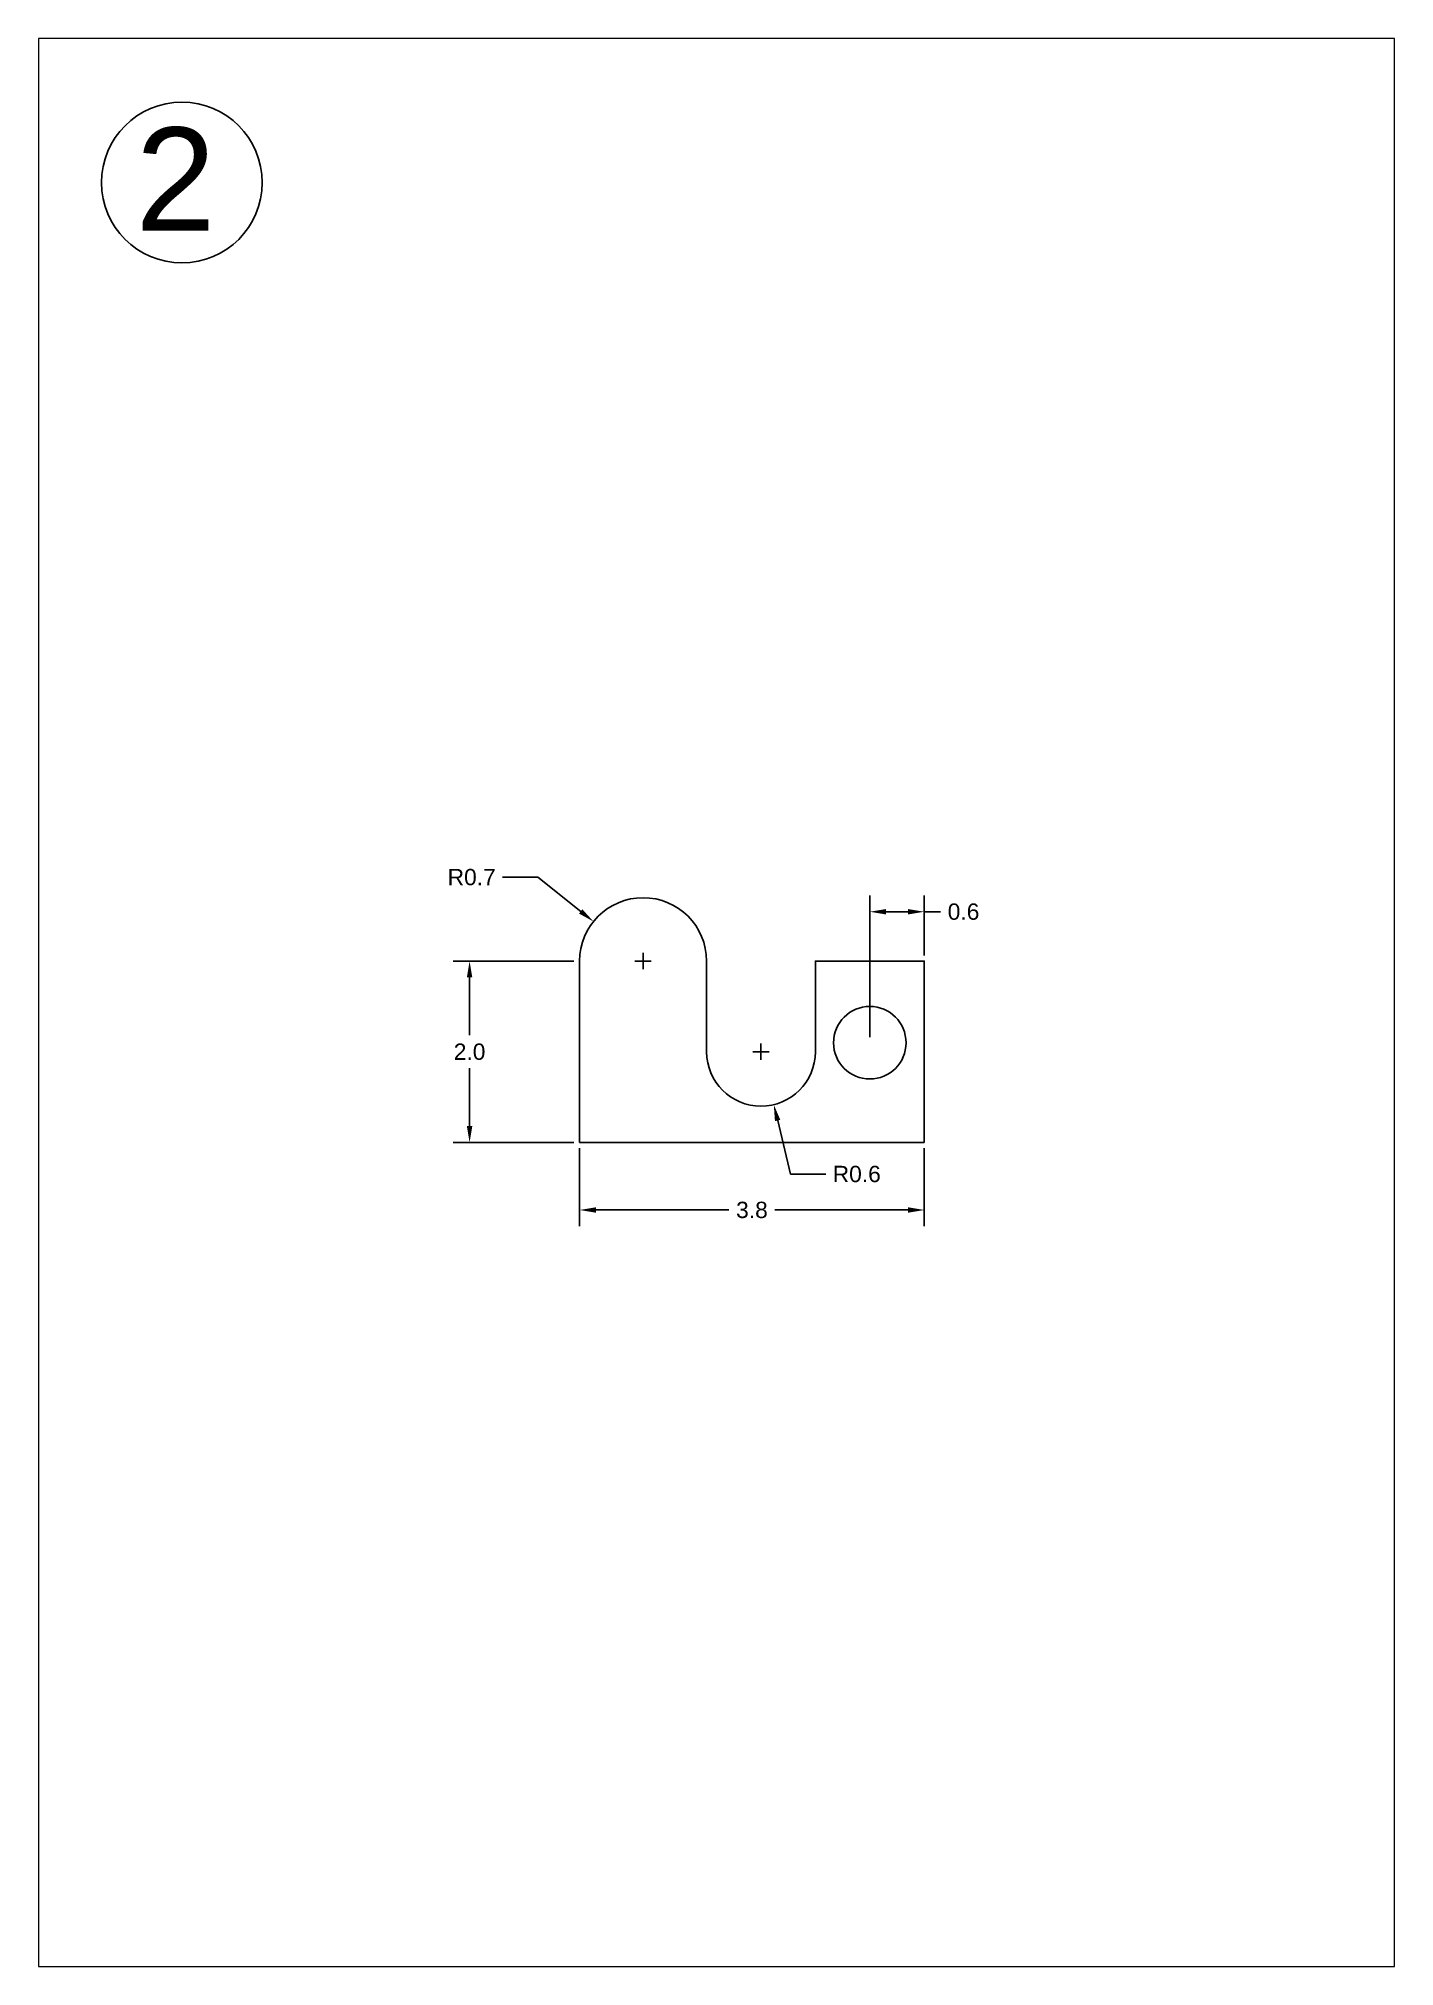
# Paper-space layout 'DRAWING 2' of a CAD drawing. Header units: inches. Extents: x 10 to 277, y 0 to 379.
# The model-space entities are those that its viewports show. They can reach past a viewport. Long polylines and large blocks are cut down to what shows.
import ezdxf

# ---------------------------------------------------------------- set-up
doc = ezdxf.new("R2010")
doc.units = ezdxf.units.IN
doc.header["$MEASUREMENT"] = 0
doc.layers.add('DIM', color=4, linetype='Continuous')
doc.styles.get("Standard").update_dxf_attribs({"font": 'arial.ttf'})
doc.dimstyles.get("Standard").update_dxf_attribs({"dimtxt": 0.18, "dimasz": 0.18, "dimexe": 0.18, "dimexo": 0.0625, "dimgap": 0.09, "dimtad": 0, "dimtih": 1, "dimtoh": 1, "dimdec": 1, "dimzin": 0, "dimdsep": 46, "dimtxsty": 'Standard', "dimcen": 0.09, "dimadec": 0, "dimazin": 0, "dimtfac": 1, "dimtdec": 1, "dimtofl": 0, "dimtmove": 0, "dimatfit": 3, "dimfxl": 1, "dimtolj": 1, "dimtzin": 0, "dimarcsym": 0})

# ---------------------------------------------------------------- blocks, each defined once
blk = doc.blocks.new('*D29')
at = {"layer": 'Defpoints', "color": 0, "transparency": 16777216}
for p in [(49.081, 56.809), (52.881, 56.809), (52.881, 56.064)]:
    blk.add_point(p, dxfattribs=at)
at = {"layer": 'DIM', "color": 0, "lineweight": -2, "transparency": 16777216}
for p, q in [((49.081, 56.747), (49.081, 55.884)), ((52.881, 56.747), (52.881, 55.884)), ((49.261, 56.064), (50.727, 56.064)), ((52.701, 56.064), (51.235, 56.064))]:
    blk.add_line(p, q, dxfattribs=at)
at = {"layer": 'DIM', "color": 0, "transparency": 16777216}
for points in [[(49.261, 56.094), (49.261, 56.034), (49.081, 56.064)], [(52.701, 56.094), (52.701, 56.034), (52.881, 56.064)]]:
    blk.add_solid(points, dxfattribs=at)
at = {"layer": 'DIM', "color": 0, "transparency": 16777216, "insert": (50.981, 56.064), "char_height": 0.18, "attachment_point": 5}
blk.add_mtext('\\A1;3.8', dxfattribs=at)
blk = doc.blocks.new('*D30')
at = {"layer": 'Defpoints', "color": 0, "transparency": 16777216}
for p in [(49.081, 58.809), (47.867, 56.809), (49.081, 56.809)]:
    blk.add_point(p, dxfattribs=at)
at = {"layer": 'DIM', "color": 0, "lineweight": -2, "transparency": 16777216}
for p, q in [((49.018, 58.809), (47.687, 58.809)), ((47.867, 58.629), (47.867, 57.991)), ((47.867, 56.989), (47.867, 57.628)), ((49.018, 56.809), (47.687, 56.809))]:
    blk.add_line(p, q, dxfattribs=at)
at = {"layer": 'DIM', "color": 0, "transparency": 16777216}
for points in [[(47.837, 58.629), (47.897, 58.629), (47.867, 58.809)], [(47.837, 56.989), (47.897, 56.989), (47.867, 56.809)]]:
    blk.add_solid(points, dxfattribs=at)
at = {"layer": 'DIM', "color": 0, "transparency": 16777216, "insert": (47.867, 57.809), "char_height": 0.18, "attachment_point": 5}
blk.add_mtext('\\A1;2.0', dxfattribs=at)
blk = doc.blocks.new('*D31')
at = {"layer": 'Defpoints', "color": 0, "transparency": 16777216}
for p in [(51.081, 57.809), (51.222, 57.226)]:
    blk.add_point(p, dxfattribs=at)
at = {"layer": 'DIM', "color": 0, "lineweight": -2, "transparency": 16777216}
for p, q in [((51.081, 57.719), (51.081, 57.899)), ((50.991, 57.809), (51.171, 57.809)), ((51.408, 56.46), (51.265, 57.051)), ((51.797, 56.46), (51.408, 56.46))]:
    blk.add_line(p, q, dxfattribs=at)
at = {"layer": 'DIM', "color": 0, "transparency": 16777216}
blk.add_solid([(51.294, 57.058), (51.235, 57.044), (51.222, 57.226)], dxfattribs=at)
at = {"layer": 'DIM', "color": 0, "transparency": 16777216, "insert": (52.137, 56.46), "char_height": 0.18, "attachment_point": 5}
blk.add_mtext('\\A1;R0.6', dxfattribs=at)
blk = doc.blocks.new('*D32')
at = {"layer": 'Defpoints', "color": 0, "transparency": 16777216}
for p in [(52.881, 59.354), (52.881, 58.809), (52.281, 57.909)]:
    blk.add_point(p, dxfattribs=at)
at = {"layer": 'DIM', "color": 0, "lineweight": -2, "transparency": 16777216}
for p, q in [((52.281, 57.972), (52.281, 59.534)), ((52.461, 59.354), (52.701, 59.354)), ((52.881, 58.872), (52.881, 59.534)), ((52.881, 59.354), (53.061, 59.354))]:
    blk.add_line(p, q, dxfattribs=at)
at = {"layer": 'DIM', "color": 0, "transparency": 16777216}
for points in [[(52.461, 59.384), (52.461, 59.324), (52.281, 59.354)], [(52.701, 59.384), (52.701, 59.324), (52.881, 59.354)]]:
    blk.add_solid(points, dxfattribs=at)
at = {"layer": 'DIM', "color": 0, "transparency": 16777216, "insert": (53.315, 59.354), "char_height": 0.18, "attachment_point": 5}
blk.add_mtext('\\A1;0.6', dxfattribs=at)
blk = doc.blocks.new('*D33')
at = {"layer": 'Defpoints', "color": 0, "transparency": 16777216}
for p in [(49.233, 59.246), (49.781, 58.809)]:
    blk.add_point(p, dxfattribs=at)
at = {"layer": 'DIM', "color": 0, "lineweight": -2, "transparency": 16777216}
for p, q in [((48.23, 59.735), (48.619, 59.735)), ((48.619, 59.735), (49.093, 59.358)), ((49.691, 58.809), (49.871, 58.809)), ((49.781, 58.719), (49.781, 58.899))]:
    blk.add_line(p, q, dxfattribs=at)
at = {"layer": 'DIM', "color": 0, "transparency": 16777216}
blk.add_solid([(49.111, 59.381), (49.074, 59.334), (49.233, 59.246)], dxfattribs=at)
at = {"layer": 'DIM', "color": 0, "transparency": 16777216, "insert": (47.89, 59.735), "char_height": 0.18, "attachment_point": 5}
blk.add_mtext('\\A1;R0.7', dxfattribs=at)

msp = doc.modelspace()

# ---------------------------------------------------------------- linework, layer by layer
msp.add_lwpolyline([(52.881, 56.809), (52.881, 58.809), (51.681, 58.809), (51.681, 57.809, -1), (50.481, 57.809), (50.481, 58.809, 1), (49.081, 58.809), (49.081, 56.809)], format="xyb", close=True)
for centre, radius in [((44.694, 67.397), 0.886), ((52.281, 57.909), 0.4)]:
    msp.add_circle(centre, radius)

# ---------------------------------------------------------------- texts
msp.add_text('2', height=1.137).set_placement((44.183, 66.868))

# ---------------------------------------------------------------- dimensions: what is measured, and where the dimension line sits
at = {"layer": 'DIM'}
for center, mpoint, picture, middle in [((49.781, 58.809), (49.233, 59.246), '*D33', (47.89, 59.735)), ((51.081, 57.809), (51.222, 57.226), '*D31', (52.137, 56.46))]:
    dim = msp.add_radius_dim(center=center, mpoint=mpoint, dimstyle='Standard', dxfattribs=at)
    dim.commit()
    dim.dimension.update_dxf_attribs({"geometry": picture, "text_midpoint": middle, "dimtype": 164})
for base, p1, p2, picture, middle in [((52.881, 59.354), (52.281, 57.909), (52.881, 58.809), '*D32', (53.315, 59.354)), ((52.881, 56.064), (49.081, 56.809), (52.881, 56.809), '*D29', (50.981, 56.064))]:
    dim = msp.add_linear_dim(base=base, p1=p1, p2=p2, dimstyle='Standard', dxfattribs=at)
    dim.commit()
    dim.dimension.update_dxf_attribs({"geometry": picture, "text_midpoint": middle})
dim = msp.add_linear_dim(base=(47.867, 56.809), p1=(49.081, 58.809), p2=(49.081, 56.809), angle=90, dimstyle='Standard', dxfattribs=at)
dim.commit()
dim.dimension.update_dxf_attribs({"geometry": '*D30', "text_midpoint": (47.867, 57.809)})

psp = doc.layouts.new('DRAWING 2')

# ---------------------------------------------------------------- viewports
at = {"layer": '0', "view_target_point": (34.367, 58.25)}
psp.add_viewport(center=(143.3, 189.64), size=(266.77, 379.35), view_center_point=(16.223, 0.103), view_height=21.2655, dxfattribs=at)

doc.saveas('drawing.dxf')
